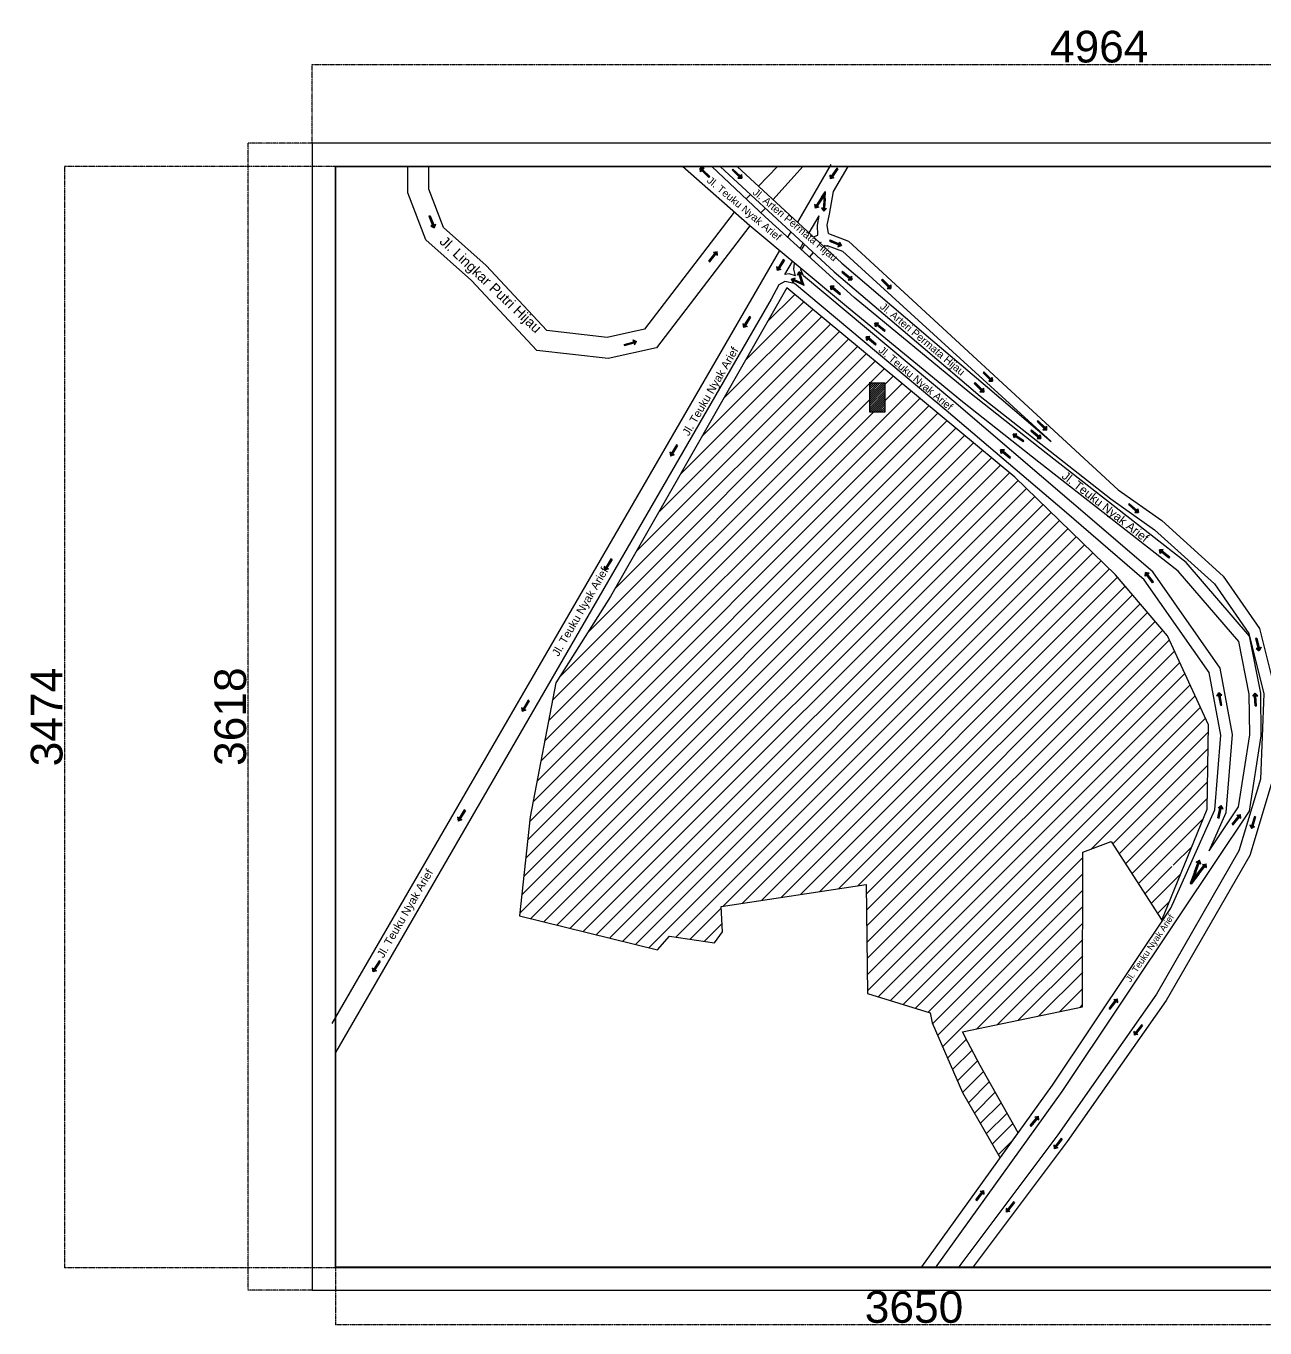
# Model space of a CAD drawing. Header units: millimetres. Extents: x -889 to 42531, y -18266 to 4189.
# Drawn here: x -889 to 3018, y -108 to 3999 of the extents above; entities that cross this region are included whole.
import ezdxf

# ---------------------------------------------------------------- set-up
doc = ezdxf.new("R2010")
doc.units = ezdxf.units.MM
doc.header["$MEASUREMENT"] = 0
doc.linetypes.add('PHANTOM2', pattern=[1.25, 0.625, -0.125, 0.125, -0.125, 0.125, -0.125])
doc.layers.add('Area Kawasan', color=10, linetype='Continuous')
doc.layers.add('Area TPS', color=2, linetype='Continuous')
doc.styles.get("Standard").update_dxf_attribs({"font": 'arial.ttf'})
doc.dimstyles.get("Standard").update_dxf_attribs({"dimtxt": 100, "dimasz": 0.18, "dimexe": 0, "dimexo": 0.1, "dimgap": 5, "dimtad": 1, "dimdec": 0, "dimzin": 0, "dimdsep": 46, "dimtxsty": 'Standard', "dimcen": 0.09, "dimclrd": 1, "dimclre": 1, "dimadec": 0, "dimazin": 0, "dimtfac": 1, "dimtdec": 0, "dimtofl": 0, "dimtmove": 0, "dimatfit": 3, "dimfxl": 1, "dimtolj": 1, "dimtzin": 0, "dimlwd": -1, "dimarcsym": 0})
picture_1 = doc.add_image_def('image1.png', size_in_pixel=(603, 574))

# ---------------------------------------------------------------- blocks, each defined once
blk = doc.blocks.new('*D1')
at = {"color": 1, "linetype": 'PHANTOM2', "lineweight": -2, "transparency": 16777216}
for p, q in [((13.6, 3629.6), (13.6, 3877.6)), ((4977.6, 3629.6), (4977.6, 3877.6))]:
    blk.add_line(p, q, dxfattribs=at)
at = {"color": 1, "linetype": 'PHANTOM2', "transparency": 16777216}
blk.add_line((13.7, 3877.6), (4977.4, 3877.6), dxfattribs=at)
at = {"color": 1, "transparency": 16777216}
for points in [[(13.7, 3877.6), (13.7, 3877.5), (13.6, 3877.6)], [(4977.4, 3877.6), (4977.4, 3877.5), (4977.6, 3877.6)]]:
    blk.add_solid(points, dxfattribs=at)
at = {"layer": 'Defpoints', "color": 0, "transparency": 16777216}
for p in [(4977.6, 3877.6), (13.6, 3629.5), (4977.6, 3629.5)]:
    blk.add_point(p, dxfattribs=at)
at = {"color": 0, "transparency": 16777216, "insert": (2495.6, 3933.6), "char_height": 100, "attachment_point": 5}
blk.add_mtext('\\A1;4964', dxfattribs=at)
blk = doc.blocks.new('*D2')
at = {"color": 1, "linetype": 'PHANTOM2', "lineweight": -2, "transparency": 16777216}
for p, q in [((13.5, 3629.5), (-188.3, 3629.5)), ((13.5, 11.8), (-188.3, 11.8))]:
    blk.add_line(p, q, dxfattribs=at)
at = {"color": 1, "linetype": 'PHANTOM2', "transparency": 16777216}
blk.add_line((-188.3, 11.9), (-188.3, 3629.4), dxfattribs=at)
at = {"color": 1, "transparency": 16777216}
for points in [[(-188.3, 3629.4), (-188.3, 3629.4), (-188.3, 3629.5)], [(-188.3, 11.9), (-188.3, 11.9), (-188.3, 11.8)]]:
    blk.add_solid(points, dxfattribs=at)
at = {"layer": 'Defpoints', "color": 0, "transparency": 16777216}
for p in [(-188.3, 3629.5), (13.6, 3629.5), (13.6, 11.8)]:
    blk.add_point(p, dxfattribs=at)
at = {"color": 0, "transparency": 16777216, "insert": (-244.4, 1820.7), "char_height": 100, "attachment_point": 5, "rotation": 90}
blk.add_mtext('\\A1;3618', dxfattribs=at)
blk = doc.blocks.new('*D3')
at = {"color": 1, "linetype": 'PHANTOM2', "lineweight": -2, "transparency": 16777216}
for p, q in [((3736.6, 84.7), (3736.6, -98)), ((86.6, 82), (86.6, -98))]:
    blk.add_line(p, q, dxfattribs=at)
at = {"color": 1, "linetype": 'PHANTOM2', "transparency": 16777216}
blk.add_line((3736.4, -98), (86.7, -98), dxfattribs=at)
at = {"color": 1, "transparency": 16777216}
for points in [[(86.7, -98), (86.7, -98.1), (86.6, -98)], [(3736.4, -98), (3736.4, -98.1), (3736.6, -98)]]:
    blk.add_solid(points, dxfattribs=at)
at = {"layer": 'Defpoints', "color": 0, "transparency": 16777216}
for p in [(3736.6, 84.8), (86.6, 82.1), (86.6, -98)]:
    blk.add_point(p, dxfattribs=at)
at = {"color": 0, "transparency": 16777216, "insert": (1911.6, -42), "char_height": 100, "attachment_point": 5}
blk.add_mtext('\\A1;3650', dxfattribs=at)
blk = doc.blocks.new('*D4')
at = {"color": 1, "linetype": 'PHANTOM2', "lineweight": -2, "transparency": 16777216}
for p, q in [((86.5, 3556.5), (-767.5, 3556.5)), ((86.5, 82.1), (-767.5, 82.1))]:
    blk.add_line(p, q, dxfattribs=at)
at = {"color": 1, "linetype": 'PHANTOM2', "transparency": 16777216}
blk.add_line((-767.5, 3556.4), (-767.5, 82.3), dxfattribs=at)
at = {"color": 1, "transparency": 16777216}
for points in [[(-767.6, 3556.4), (-767.5, 3556.4), (-767.5, 3556.5)], [(-767.6, 82.3), (-767.5, 82.3), (-767.5, 82.1)]]:
    blk.add_solid(points, dxfattribs=at)
at = {"layer": 'Defpoints', "color": 0, "transparency": 16777216}
for p in [(86.6, 3556.5), (-767.5, 82.1), (86.6, 82.1)]:
    blk.add_point(p, dxfattribs=at)
at = {"color": 0, "transparency": 16777216, "insert": (-823.6, 1819.3), "char_height": 100, "attachment_point": 5, "rotation": 90}
blk.add_mtext('\\A1;3474', dxfattribs=at)

msp = doc.modelspace()

# ---------------------------------------------------------------- hatches: boundary and pattern name
at = {"true_color": 0xffffff}
h = msp.add_hatch(color=7, dxfattribs=at)
h.dxf.hatch_style = 1
h.paths.add_polyline_path([(1237.2, 3550.8), (1238.3, 3538.9), (1241, 3541.8), (1242.1, 3542.9), (1242.4, 3543.2), (1264.9, 3522), (1267.7, 3524.9), (1245.1, 3546.1), (1245.4, 3546.4), (1246.4, 3547.5), (1249.2, 3550.4)])
h = msp.add_hatch(color=7, dxfattribs=at)
h.dxf.hatch_style = 1
h.paths.add_polyline_path([(1368.2, 3519.3), (1367.2, 3531.2), (1364.5, 3528.3), (1363.4, 3527.1), (1363.1, 3526.8), (1340.6, 3548.1), (1337.9, 3545.2), (1360.4, 3524), (1360.1, 3523.7), (1359, 3522.5), (1356.3, 3519.6)])
h = msp.add_hatch(color=7, dxfattribs=at)
h.dxf.hatch_style = 1
h.paths.add_polyline_path([(1647.3, 3517), (1658.9, 3520), (1655.6, 3522.2), (1654.3, 3523.1), (1654, 3523.3), (1671.2, 3549), (1667.9, 3551.2), (1650.7, 3525.5), (1650.3, 3525.7), (1649, 3526.6), (1645.7, 3528.8)])
h = msp.add_hatch(color=7, dxfattribs=at)
h.dxf.hatch_style = 1
h.paths.add_polyline_path([(1599.4, 3424.8), (1611, 3427.7), (1607.7, 3429.9), (1606.4, 3430.8), (1606, 3431.1), (1623.3, 3456.8), (1620, 3459), (1602.7, 3433.3), (1602.4, 3433.5), (1601.1, 3434.4), (1597.8, 3436.6)])
h = msp.add_hatch(color=7, dxfattribs=at)
h.dxf.hatch_style = 1
h.paths.add_polyline_path([(1627.1, 3415.7), (1635.5, 3424.2), (1631.5, 3424.4), (1629.9, 3424.5), (1629.5, 3424.5), (1631, 3455.5), (1627.1, 3455.6), (1625.6, 3424.7), (1625.2, 3424.7), (1623.6, 3424.8), (1619.6, 3425)])
h = msp.add_hatch(color=7, dxfattribs=at)
h.dxf.hatch_style = 1
h.paths.add_polyline_path([(1632, 3476.9), (1620, 3459), (1623.3, 3456.8), (1627.4, 3462.9), (1627.1, 3455.6), (1631, 3455.5)])
h = msp.add_hatch(color=7, dxfattribs=at)
h.dxf.hatch_style = 1
h.paths.add_polyline_path([(398.2, 3362.7), (402.3, 3373.9), (398.6, 3372.5), (397.1, 3371.9), (396.8, 3371.8), (385.4, 3400.6), (381.7, 3399.1), (393.1, 3370.3), (392.7, 3370.2), (391.2, 3369.6), (387.5, 3368.1)])
h = msp.add_hatch(color=7, dxfattribs=at)
h.dxf.hatch_style = 1
h.paths.add_polyline_path([(1290.6, 3287.9), (1278.8, 3285.7), (1282, 3283.3), (1283.2, 3282.3), (1283.5, 3282.1), (1264.4, 3257.7), (1267.6, 3255.3), (1286.6, 3279.6), (1287, 3279.4), (1288.2, 3278.4), (1291.3, 3276)])
h = msp.add_hatch(color=7, dxfattribs=at)
h.dxf.hatch_style = 1
h.paths.add_polyline_path([(1682.5, 3307), (1677.4, 3317.8), (1675.9, 3314.1), (1675.2, 3312.7), (1675.1, 3312.3), (1646.7, 3324.6), (1645.1, 3321), (1673.5, 3308.7), (1673.3, 3308.3), (1672.7, 3306.9), (1671.1, 3303.2)])
h = msp.add_hatch(color=7, dxfattribs=at)
h.dxf.hatch_style = 1
h.paths.add_polyline_path([(1480.2, 3227.6), (1491.6, 3231.1), (1488.2, 3233.2), (1486.9, 3234), (1486.5, 3234.2), (1502.6, 3260.6), (1499.2, 3262.7), (1483.1, 3236.2), (1482.8, 3236.5), (1481.5, 3237.3), (1478.1, 3239.3)])
h = msp.add_hatch(color=7, dxfattribs=at)
h.dxf.hatch_style = 1
h.paths.add_polyline_path([(1525.3, 3200.5), (1530.3, 3189.6), (1531.9, 3193.3), (1532.5, 3194.7), (1532.6, 3195.1), (1561, 3182.7), (1562.6, 3186.3), (1534.2, 3198.7), (1534.4, 3199.1), (1535, 3200.5), (1536.6, 3204.2)])
h = msp.add_hatch(color=7, dxfattribs=at)
h.dxf.hatch_style = 1
h.paths.add_polyline_path([(1548.7, 3223.7), (1543.9, 3212.9), (1547.6, 3214), (1549.2, 3214.5), (1549.5, 3214.6), (1558.8, 3185.1), (1562.6, 3186.3), (1553.3, 3215.8), (1553.7, 3216), (1555.2, 3216.4), (1559, 3217.6)])
h = msp.add_hatch(color=7, dxfattribs=at)
h.dxf.hatch_style = 1
h.paths.add_polyline_path([(1715.8, 3198.6), (1714, 3210.3), (1711.5, 3207.3), (1710.5, 3206.1), (1710.2, 3205.8), (1686.3, 3225.5), (1683.8, 3222.4), (1707.7, 3202.7), (1707.4, 3202.4), (1706.4, 3201.2), (1703.9, 3198.1)])
h = msp.add_hatch()
h.set_pattern_fill('ANSI31', color=1, scale=292.000816)
h.set_pattern_definition([(45, (-484.166, -209.383), (-25.80947, 25.80947), [])])
h.paths.add_polyline_path([(2711, 2075.6), (2546.8, 2268.6), (2229.8, 2575.8), (1510.3, 3173.3), (983.4, 2251), (954.3, 2200.1), (781.4, 1927.5), (700.8, 1504.4), (667.3, 1192), (1102.6, 1084.7), (1140.2, 1127.9), (1281.9, 1106.9), (1307.4, 1142.2), (1302.9, 1221.9), (1760.4, 1291.7), (1764.8, 947.8), (1962, 886.5), (1968.7, 854.7), (2064.6, 634.7), (2183.2, 428.7), (2211.8, 468.1), (2240.3, 507.7), (2119.9, 720.1), (2081.8, 793.7), (2064.7, 826.6), (2443.5, 905.3), (2443.6, 1392.9), (2532.9, 1426.6), (2693.1, 1179.1), (2836.6, 1528.6), (2840.5, 1795.3)])
h.paths.add_polyline_path([(2727, 1380.7), (2735, 1371.8), (2731, 1371.8), (2729, 1371.8), (2729.1, 1340.8), (2725.2, 1340.8), (2725, 1371.8), (2724.7, 1371.8), (2723.1, 1371.7), (2719.1, 1371.7)], flags=16)
h.paths.add_polyline_path([(1820.4, 2782.1), (1771, 2782.1), (1771, 2872.6), (1820.4, 2872.6)], flags=16)
h = msp.add_hatch(color=256)
h.dxf.hatch_style = 1
h.paths.add_polyline_path([(1562.6, 3186.3), (1561, 3182.7), (1564.4, 3180.7)])
h = msp.add_hatch(color=7, dxfattribs=at)
h.dxf.hatch_style = 1
h.paths.add_polyline_path([(1648.1, 3178.6), (1649.8, 3166.8), (1652.4, 3169.9), (1653.4, 3171.1), (1653.6, 3171.4), (1677.4, 3151.5), (1679.9, 3154.5), (1656.2, 3174.4), (1656.5, 3174.7), (1657.5, 3175.9), (1660, 3179)])
h = msp.add_hatch(color=7, dxfattribs=at)
h.dxf.hatch_style = 1
h.paths.add_polyline_path([(1838.9, 3171.1), (1838.1, 3183), (1835.3, 3180.2), (1834.2, 3179), (1833.9, 3178.8), (1812, 3200.6), (1809.2, 3197.8), (1831.2, 3176), (1830.9, 3175.7), (1829.8, 3174.5), (1827, 3171.7)])
h = msp.add_hatch(color=7, dxfattribs=at)
h.dxf.hatch_style = 1
h.paths.add_polyline_path([(1373.4, 3047.9), (1384.8, 3051.4), (1381.4, 3053.4), (1380.1, 3054.3), (1379.7, 3054.5), (1395.8, 3080.9), (1392.4, 3083), (1376.3, 3056.5), (1376, 3056.7), (1374.6, 3057.6), (1371.3, 3059.6)])
h = msp.add_hatch(color=7, dxfattribs=at)
h.dxf.hatch_style = 1
h.paths.add_polyline_path([(1788.1, 3062.2), (1790.2, 3050.5), (1792.7, 3053.6), (1793.6, 3054.9), (1793.9, 3055.2), (1818.3, 3036.2), (1820.7, 3039.3), (1796.3, 3058.3), (1796.6, 3058.6), (1797.5, 3059.9), (1800, 3063)])
h = msp.add_hatch(color=7, dxfattribs=at)
h.dxf.hatch_style = 1
h.paths.add_polyline_path([(1036.5, 3004), (1025.8, 3009.3), (1026.9, 3005.4), (1027.3, 3003.9), (1027.4, 3003.5), (997.6, 2995.2), (998.6, 2991.4), (1028.4, 2999.7), (1028.6, 2999.3), (1029, 2997.8), (1030, 2994)])
h = msp.add_hatch(color=7, dxfattribs=at)
h.dxf.hatch_style = 1
h.paths.add_polyline_path([(1760.5, 3019.4), (1762.4, 3007.6), (1764.9, 3010.7), (1765.9, 3011.9), (1766.1, 3012.2), (1790.1, 2992.6), (1792.6, 2995.7), (1768.6, 3015.3), (1768.9, 3015.6), (1769.9, 3016.8), (1772.4, 3019.9)])
h = msp.add_hatch(color=7, dxfattribs=at)
h.dxf.hatch_style = 1
h.paths.add_polyline_path([(2159.2, 2878.6), (2158.5, 2890.5), (2155.7, 2887.7), (2154.6, 2886.6), (2154.3, 2886.3), (2132.3, 2908.1), (2129.5, 2905.3), (2151.5, 2883.5), (2151.2, 2883.2), (2150.1, 2882.1), (2147.3, 2879.3)])
h = msp.add_hatch(color=7, dxfattribs=at)
h.dxf.hatch_style = 1
h.paths.add_polyline_path([(2131.3, 2844.8), (2130.5, 2856.7), (2127.7, 2853.9), (2126.6, 2852.7), (2126.3, 2852.5), (2104.4, 2874.3), (2101.6, 2871.5), (2123.5, 2849.7), (2123.3, 2849.4), (2122.1, 2848.2), (2119.4, 2845.4)])
h = msp.add_hatch(color=7, dxfattribs=at)
h.dxf.hatch_style = 1
h.paths.add_polyline_path([(2329.7, 2724.8), (2329, 2736.7), (2326.2, 2733.9), (2325.1, 2732.8), (2324.8, 2732.5), (2302.8, 2754.3), (2300, 2751.5), (2322, 2729.7), (2321.7, 2729.4), (2320.6, 2728.3), (2317.8, 2725.5)])
h = msp.add_hatch(color=7, dxfattribs=at)
h.dxf.hatch_style = 1
h.paths.add_polyline_path([(2224.2, 2711.5), (2227.1, 2699.9), (2229.3, 2703.2), (2230.2, 2704.5), (2230.5, 2704.8), (2256, 2687.3), (2258.2, 2690.6), (2232.7, 2708.1), (2232.9, 2708.4), (2233.8, 2709.7), (2236.1, 2713)])
h = msp.add_hatch(color=7, dxfattribs=at)
h.dxf.hatch_style = 1
h.paths.add_polyline_path([(2311.4, 2698.3), (2309.7, 2710.1), (2307.2, 2707.1), (2306.1, 2705.9), (2305.9, 2705.6), (2282.2, 2725.5), (2279.7, 2722.5), (2303.3, 2702.6), (2303.1, 2702.3), (2302.1, 2701), (2299.5, 2698)])
h = msp.add_hatch(color=7, dxfattribs=at)
h.dxf.hatch_style = 1
h.paths.add_polyline_path([(1143.4, 2642.9), (1154.8, 2646.4), (1151.5, 2648.4), (1150.1, 2649.2), (1149.8, 2649.4), (1165.8, 2675.9), (1162.5, 2678), (1146.4, 2651.5), (1146, 2651.7), (1144.7, 2652.5), (1141.3, 2654.6)])
h = msp.add_hatch(color=7, dxfattribs=at)
h.dxf.hatch_style = 1
h.paths.add_polyline_path([(2184.6, 2662.4), (2186.3, 2650.6), (2188.9, 2653.6), (2189.9, 2654.8), (2190.1, 2655.1), (2213.8, 2635.1), (2216.3, 2638.2), (2192.7, 2658.1), (2193, 2658.5), (2194, 2659.7), (2196.5, 2662.7)])
h = msp.add_hatch(color=7, dxfattribs=at)
h.dxf.hatch_style = 1
h.paths.add_polyline_path([(2619.5, 2464.9), (2618, 2476.8), (2615.4, 2473.8), (2614.4, 2472.6), (2614.1, 2472.3), (2590.8, 2492.6), (2588.1, 2489.6), (2611.5, 2469.3), (2611.2, 2469), (2610.2, 2467.8), (2607.6, 2464.8)])
h = msp.add_hatch(color=7, dxfattribs=at)
h.dxf.hatch_style = 1
h.paths.add_polyline_path([(2686, 2347.2), (2688, 2335.4), (2690.4, 2338.5), (2691.4, 2339.8), (2691.7, 2340.1), (2715.8, 2320.7), (2718.3, 2323.8), (2694.2, 2343.2), (2694.4, 2343.5), (2695.4, 2344.7), (2697.9, 2347.8)])
h = msp.add_hatch(color=7, dxfattribs=at)
h.dxf.hatch_style = 1
h.paths.add_polyline_path([(936.7, 2283.1), (948.1, 2286.6), (944.8, 2288.6), (943.4, 2289.5), (943.1, 2289.7), (959.1, 2316.1), (955.8, 2318.2), (939.7, 2291.7), (939.3, 2291.9), (938, 2292.7), (934.6, 2294.8)])
h = msp.add_hatch(color=7, dxfattribs=at)
h.dxf.hatch_style = 1
h.paths.add_polyline_path([(2641.3, 2276), (2640.5, 2264.1), (2643.7, 2266.6), (2644.9, 2267.5), (2645.2, 2267.8), (2664.3, 2243.4), (2667.4, 2245.8), (2648.3, 2270.2), (2648.7, 2270.5), (2649.9, 2271.4), (2653, 2273.9)])
h = msp.add_hatch(color=7, dxfattribs=at)
h.dxf.hatch_style = 1
h.paths.add_polyline_path([(3000.7, 2028.9), (3006.1, 2039.5), (3002.3, 2038.5), (3000.7, 2038.1), (3000.4, 2038), (2992.5, 2068), (2988.7, 2066.9), (2996.5, 2037), (2996.1, 2036.9), (2994.6, 2036.5), (2990.8, 2035.5)])
h = msp.add_hatch(color=7, dxfattribs=at)
h.dxf.hatch_style = 1
h.paths.add_polyline_path([(2873.4, 1895.9), (2867.2, 1885.7), (2871.1, 1886.4), (2872.7, 1886.7), (2873.1, 1886.8), (2878.8, 1856.3), (2882.7, 1857.1), (2877, 1887.5), (2877.4, 1887.6), (2878.9, 1887.9), (2882.8, 1888.6)])
h = msp.add_hatch(color=7, dxfattribs=at)
h.dxf.hatch_style = 1
h.paths.add_polyline_path([(2987.6, 1894.8), (2980, 1885.6), (2984, 1885.8), (2985.6, 1885.8), (2986, 1885.9), (2987.3, 1854.9), (2991.3, 1855.1), (2989.9, 1886), (2990.3, 1886), (2991.9, 1886.1), (2995.9, 1886.3)])
h = msp.add_hatch(color=7, dxfattribs=at)
h.dxf.hatch_style = 1
h.paths.add_polyline_path([(675.7, 1837.3), (687.2, 1840.8), (683.8, 1842.9), (682.4, 1843.7), (682.1, 1843.9), (698.2, 1870.3), (694.8, 1872.4), (678.7, 1845.9), (678.3, 1846.1), (677, 1847), (673.6, 1849)])
h = msp.add_hatch(color=7, dxfattribs=at)
h.dxf.hatch_style = 1
h.paths.add_polyline_path([(474, 1491.4), (485.4, 1494.9), (482.1, 1497), (480.7, 1497.8), (480.4, 1498), (496.4, 1524.5), (493.1, 1526.5), (477, 1500.1), (476.6, 1500.3), (475.3, 1501.1), (471.9, 1503.2)])
h = msp.add_hatch(color=7, dxfattribs=at)
h.dxf.hatch_style = 1
h.paths.add_polyline_path([(2880.3, 1540.3), (2870.7, 1533.3), (2874.6, 1532.4), (2876.1, 1532.1), (2876.5, 1532), (2870, 1501.7), (2873.9, 1500.9), (2880.4, 1531.2), (2880.8, 1531.1), (2882.3, 1530.7), (2886.2, 1529.9)])
h = msp.add_hatch(color=7, dxfattribs=at)
h.dxf.hatch_style = 1
h.paths.add_polyline_path([(2941.7, 1512.2), (2930, 1510.1), (2933.1, 1507.6), (2934.3, 1506.6), (2934.6, 1506.4), (2915.5, 1482), (2918.7, 1479.6), (2937.8, 1503.9), (2938.1, 1503.7), (2939.3, 1502.7), (2942.4, 1500.3)])
h = msp.add_hatch(color=7, dxfattribs=at)
h.dxf.hatch_style = 1
h.paths.add_polyline_path([(2975.6, 1467.5), (2985.8, 1473.7), (2982, 1474.9), (2980.5, 1475.3), (2980.1, 1475.4), (2989.1, 1505.1), (2985.3, 1506.2), (2976.3, 1476.6), (2975.9, 1476.7), (2974.4, 1477.2), (2970.6, 1478.3)])
h = msp.add_hatch(color=7, dxfattribs=at)
h.dxf.hatch_style = 1
h.paths.add_polyline_path([(2811.8, 1367.7), (2801.4, 1362), (2805.1, 1360.6), (2806.6, 1360.1), (2807, 1360), (2796.6, 1330.8), (2800.3, 1329.5), (2810.7, 1358.6), (2811.1, 1358.5), (2812.6, 1358), (2816.3, 1356.6)])
h = msp.add_hatch(color=7, dxfattribs=at)
h.dxf.hatch_style = 1
h.paths.add_polyline_path([(2833.3, 1356.9), (2821.6, 1354.8), (2824.7, 1352.3), (2825.9, 1351.4), (2826.2, 1351.1), (2807.1, 1326.8), (2810.3, 1324.3), (2829.4, 1348.7), (2829.7, 1348.4), (2830.9, 1347.5), (2834, 1345)])
h = msp.add_hatch(color=256)
h.dxf.hatch_style = 1
h.paths.add_polyline_path([(2810.3, 1324.3), (2807.1, 1326.8), (2798.4, 1317.9), (2800.3, 1329.5), (2796.6, 1330.8), (2782.5, 1294.3), (2785.9, 1292.4)])
h = msp.add_hatch(color=7, dxfattribs=at)
h.dxf.hatch_style = 1
h.paths.add_polyline_path([(205.1, 1015.5), (216.5, 1019), (213.1, 1021), (211.7, 1021.8), (211.4, 1022), (227.5, 1048.5), (224.1, 1050.6), (208, 1024.1), (207.7, 1024.3), (206.3, 1025.1), (202.9, 1027.2)])
h = msp.add_hatch(color=7, dxfattribs=at)
h.dxf.hatch_style = 1
h.paths.add_polyline_path([(2553.5, 930.8), (2541.7, 928.7), (2544.9, 926.2), (2546.1, 925.2), (2546.4, 925), (2527.3, 900.6), (2530.5, 898.2), (2549.5, 922.6), (2549.9, 922.3), (2551.1, 921.3), (2554.2, 918.9)])
h = msp.add_hatch(color=7, dxfattribs=at)
h.dxf.hatch_style = 1
h.paths.add_polyline_path([(2606, 816.1), (2617.8, 818.2), (2614.7, 820.7), (2613.4, 821.6), (2613.1, 821.9), (2632.2, 846.3), (2629.1, 848.7), (2610, 824.3), (2609.7, 824.6), (2608.4, 825.6), (2605.3, 828)])
h = msp.add_hatch(color=7, dxfattribs=at)
h.dxf.hatch_style = 1
h.paths.add_polyline_path([(2304.6, 560.8), (2292.8, 558.7), (2295.9, 556.3), (2297.2, 555.3), (2297.5, 555), (2278.4, 530.7), (2281.5, 528.2), (2300.6, 552.6), (2300.9, 552.4), (2302.2, 551.4), (2305.3, 548.9)])
h = msp.add_hatch(color=7, dxfattribs=at)
h.dxf.hatch_style = 1
h.paths.add_polyline_path([(2353.2, 457.9), (2352.4, 469.8), (2355.5, 467.4), (2356.8, 466.5), (2357.1, 466.2), (2375.9, 490.8), (2379, 488.4), (2360.2, 463.8), (2360.5, 463.6), (2361.8, 462.6), (2365, 460.2)])
h = msp.add_hatch(color=7, dxfattribs=at)
h.dxf.hatch_style = 1
h.paths.add_polyline_path([(2132.3, 326.4), (2120.5, 324.3), (2123.7, 321.8), (2124.9, 320.9), (2125.2, 320.6), (2106.1, 296.2), (2109.2, 293.8), (2128.3, 318.2), (2128.7, 317.9), (2129.9, 316.9), (2133, 314.5)])
h = msp.add_hatch(color=7, dxfattribs=at)
h.dxf.hatch_style = 1
h.paths.add_polyline_path([(2202.5, 257.7), (2214.2, 259.8), (2211.1, 262.2), (2209.9, 263.2), (2209.6, 263.5), (2228.7, 287.8), (2225.5, 290.3), (2206.4, 265.9), (2206.1, 266.1), (2204.9, 267.1), (2201.8, 269.6)])
at = {"layer": 'Area TPS'}
h = msp.add_hatch(dxfattribs=at)
h.set_pattern_fill('ANSI31', color=256, scale=36.500102)
h.set_pattern_definition([(45, (-484.1663, -209.3827), (-3.2261837, 3.2261837), [])])
h.paths.add_polyline_path([(1820.4, 2872.6), (1771, 2872.6), (1771, 2782.1), (1820.4, 2782.1)])

# ---------------------------------------------------------------- linework, layer by layer
for points in [[(3809.6, 3629.5), (13.6, 3629.5), (13.6, 3432.4)], [(13.6, 3556.5), (13.6, 11.8), (3809.6, 11.8)], [(86.6, 84.8), (3736.6, 84.8), (3736.6, 3556.5)], [(3736.6, 3432.4), (3736.6, 3556.5), (86.6, 3556.5), (86.6, 3432.4)], [(86.6, 3556.5), (86.6, 84.8)], [(1562.6, 3186.3), (1564.4, 3180.7), (1561, 3182.7)], [(2796.6, 1330.8), (2782.5, 1294.3)], [(2810.3, 1324.3), (2785.9, 1292.4), (2782.5, 1294.3)], [(2800.3, 1329.5), (2798.4, 1317.9), (2807.1, 1326.8)]]:
    msp.add_lwpolyline(points)
at = {"color": 7, "true_color": 0xffffff}
for points in [[(1394, 3368.8), (1099.4, 2984.5), (947.1, 2950.2), (721.9, 2976.2), (516, 3197), (371.7, 3325), (315.5, 3473.1), (315.5, 3556.5)], [(1344.6, 3412.3), (1061.8, 3043.3), (943.5, 3016.7), (753.5, 3038.7), (561.9, 3244.1), (427.4, 3363.4), (381.2, 3485.1), (381.2, 3556.5)], [(2842.1, 1397.4), (2934.7, 1535.9), (2970.3, 1763.3), (2969, 1891.3), (2935.9, 2058), (2744.3, 2280), (2305.7, 2623.5), (2065, 2813.7), (1699, 3115), (1394, 3368.8), (1180.8, 3556.5)], [(1249.2, 3550.4), (1237.2, 3550.8)], [(1238.3, 3538.9), (1237.2, 3550.8)], [(1242.4, 3543.2), (1242.1, 3542.9), (1241, 3541.8), (1238.3, 3538.9)], [(1264.9, 3522), (1242.4, 3543.2)], [(1245.1, 3546.1), (1245.4, 3546.4), (1246.4, 3547.5), (1249.2, 3550.4)], [(1267.7, 3524.9), (1245.1, 3546.1)], [(2751.5, 1196.1), (2969.5, 1522.3), (3006.8, 1760.7), (3005.4, 1895), (2969.9, 2074.5), (2769.6, 2306.6), (2328.2, 2652.2), (2088, 2842.1), (1722.9, 3142.6), (1442, 3397.1), (1274.1, 3556.5)], [(1300.3, 3556.5), (1659.4, 3224.3), (1940, 2985.2), (2120.3, 2831.5), (2532.7, 2508.1)], [(1340.6, 3548.1), (1337.9, 3545.2)], [(1337.9, 3545.2), (1360.4, 3524)], [(1340.6, 3548.1), (1363.1, 3526.8)], [(1354.1, 3556.5), (1683.7, 3251.6), (1963.7, 3012.9), (2143.4, 2859.8), (2343.7, 2688.6)], [(1421.4, 3494.2), (1481.3, 3556.5)], [(1467, 3452), (1560.7, 3556.5)], [(1649.6, 3563), (1544, 3380.8)], [(1667.9, 3551.2), (1650.7, 3525.5)], [(1671.2, 3549), (1654, 3523.3)], [(1657.5, 3476.8), (1704.3, 3556.5)], [(1671.2, 3549), (1667.9, 3551.2)], [(1264.9, 3522), (1267.7, 3524.9)], [(1360.4, 3524), (1360.1, 3523.7), (1359, 3522.5), (1356.3, 3519.6)], [(1356.3, 3519.6), (1368.2, 3519.3)], [(1363.1, 3526.8), (1363.4, 3527.1), (1364.5, 3528.3), (1367.2, 3531.2)], [(1367.2, 3531.2), (1368.2, 3519.3)], [(1650.7, 3525.5), (1650.3, 3525.7), (1649, 3526.6), (1645.7, 3528.8)], [(1645.7, 3528.8), (1647.3, 3517)], [(1658.9, 3520), (1647.3, 3517)], [(1654, 3523.3), (1654.3, 3523.1), (1655.6, 3522.2), (1658.9, 3520)], [(1620, 3459), (1602.7, 3433.3)], [(1623.3, 3456.8), (1606, 3431.1)], [(1620, 3459), (1632, 3476.9)], [(1623.3, 3456.8), (1620, 3459)], [(1623.3, 3456.8), (1627.4, 3462.9)], [(1627.1, 3455.6), (1625.6, 3424.7)], [(1627.1, 3455.6), (1627.4, 3462.9)], [(1631, 3455.5), (1627.1, 3455.6)], [(1631, 3455.5), (1629.5, 3424.5)], [(1631, 3455.5), (1632, 3476.9)], [(1642.1, 3344.4), (1637.5, 3370.6), (1644.6, 3405.7), (1657.5, 3476.8)], [(1602.7, 3433.3), (1602.4, 3433.5), (1601.1, 3434.4), (1597.8, 3436.6)], [(1597.8, 3436.6), (1599.4, 3424.8)], [(1611, 3427.7), (1599.4, 3424.8)], [(1606, 3431.1), (1606.4, 3430.8), (1607.7, 3429.9), (1611, 3427.7)], [(1625.6, 3424.7), (1625.2, 3424.7), (1623.6, 3424.8), (1619.6, 3425)], [(1619.6, 3425), (1627.1, 3415.7)], [(1635.5, 3424.2), (1627.1, 3415.7)], [(1629.5, 3424.5), (1629.9, 3424.5), (1631.5, 3424.4), (1635.5, 3424.2)], [(385.4, 3400.6), (381.7, 3399.1)], [(381.7, 3399.1), (393.1, 3370.3)], [(385.4, 3400.6), (396.8, 3371.8)], [(393.1, 3370.3), (392.7, 3370.2), (391.2, 3369.6), (387.5, 3368.1)], [(387.5, 3368.1), (398.2, 3362.7)], [(396.8, 3371.8), (397.1, 3371.9), (398.6, 3372.5), (402.3, 3373.9)], [(402.3, 3373.9), (398.2, 3362.7)], [(1642.1, 3344.4), (1705.4, 3321.1), (2555.8, 2536.5), (2692.9, 2439), (2886.4, 2264.3), (3001.7, 2098.8), (3051.7, 1896.9), (3041, 1617), (2970.4, 1383.1), (2706.8, 925.6), (2395.1, 480.6), (2098.2, 84.8)], [(1487.4, 3291.1), (74.9, 852.6)], [(1278.8, 3285.7), (1290.6, 3287.9)], [(1283.5, 3282.1), (1283.2, 3282.3), (1282, 3283.3), (1278.8, 3285.7)], [(1291.3, 3276), (1290.6, 3287.9)], [(1625.5, 3305.4), (1637.9, 3307), (1686, 3289.3), (2343.7, 2688.6)], [(1646.7, 3324.6), (1645.1, 3321)], [(1645.1, 3321), (1673.5, 3308.7)], [(1646.7, 3324.6), (1675.1, 3312.3)], [(1673.5, 3308.7), (1673.3, 3308.3), (1672.7, 3306.9), (1671.1, 3303.2)], [(1671.1, 3303.2), (1682.5, 3307)], [(1675.1, 3312.3), (1675.2, 3312.7), (1675.9, 3314.1), (1677.4, 3317.8)], [(1677.4, 3317.8), (1682.5, 3307)], [(1264.4, 3257.7), (1283.5, 3282.1)], [(1264.4, 3257.7), (1267.6, 3255.3)], [(1267.6, 3255.3), (1286.6, 3279.6)], [(1286.6, 3279.6), (1287, 3279.4), (1288.2, 3278.4), (1291.3, 3276)], [(1499.2, 3262.7), (1483.1, 3236.2)], [(1502.6, 3260.6), (1486.5, 3234.2)], [(1502.6, 3260.6), (1499.2, 3262.7)], [(1483.1, 3236.2), (1482.8, 3236.5), (1481.5, 3237.3), (1478.1, 3239.3)], [(1478.1, 3239.3), (1480.2, 3227.6)], [(1491.6, 3231.1), (1480.2, 3227.6)], [(1486.5, 3234.2), (1486.9, 3234), (1488.2, 3233.2), (1491.6, 3231.1)], [(1536.6, 3204.2), (1525.3, 3200.5)], [(1534.2, 3198.7), (1534.4, 3199.1), (1535, 3200.5), (1536.6, 3204.2)], [(1543.9, 3212.9), (1548.7, 3223.7)], [(1549.5, 3214.6), (1549.2, 3214.5), (1547.6, 3214), (1543.9, 3212.9)], [(1559, 3217.6), (1548.7, 3223.7)], [(1558.8, 3185.1), (1549.5, 3214.6)], [(1553.3, 3215.8), (1553.7, 3216), (1555.2, 3216.4), (1559, 3217.6)], [(1562.6, 3186.3), (1553.3, 3215.8)], [(2842.1, 1397.4), (2896.1, 1518), (2915.8, 1764.4), (2876.7, 1974.1), (2664.7, 2277.4), (2408.7, 2497.8), (2036.8, 2814.6), (1562.7, 3211.3)], [(1686.3, 3225.5), (1683.8, 3222.4)], [(1683.8, 3222.4), (1707.7, 3202.7)], [(1686.3, 3225.5), (1710.2, 3205.8)], [(1710.2, 3205.8), (1710.5, 3206.1), (1711.5, 3207.3), (1714, 3210.3)], [(1714, 3210.3), (1715.8, 3198.6)], [(1936.7, 84.8), (2348.7, 658.8), (2721.2, 1216.3), (2860.2, 1527.2), (2879, 1762.4), (2842.3, 1959.7), (2637.5, 2252.8), (2385, 2470.1), (2013.3, 2786.8), (1534.3, 3187.5), (1504.5, 3193), (1484.9, 3182.8), (1460.6, 3138.1), (86.6, 761.7)], [(1530.3, 3189.6), (1525.3, 3200.5)], [(1532.6, 3195.1), (1532.5, 3194.7), (1531.9, 3193.3), (1530.3, 3189.6)], [(1561, 3182.7), (1532.6, 3195.1)], [(1562.6, 3186.3), (1534.2, 3198.7)], [(1558.8, 3185.1), (1562.6, 3186.3)], [(1561, 3182.7), (1562.6, 3186.3)], [(1660, 3179), (1648.1, 3178.6)], [(1649.8, 3166.8), (1648.1, 3178.6)], [(1653.6, 3171.4), (1653.4, 3171.1), (1652.4, 3169.9), (1649.8, 3166.8)], [(1677.4, 3151.5), (1653.6, 3171.4)], [(1656.2, 3174.4), (1656.5, 3174.7), (1657.5, 3175.9), (1660, 3179)], [(1679.9, 3154.5), (1656.2, 3174.4)], [(1707.7, 3202.7), (1707.4, 3202.4), (1706.4, 3201.2), (1703.9, 3198.1)], [(1703.9, 3198.1), (1715.8, 3198.6)], [(1812, 3200.6), (1809.2, 3197.8)], [(1809.2, 3197.8), (1831.2, 3176)], [(1812, 3200.6), (1833.9, 3178.8)], [(1831.2, 3176), (1830.9, 3175.7), (1829.8, 3174.5), (1827, 3171.7)], [(1827, 3171.7), (1838.9, 3171.1)], [(1833.9, 3178.8), (1834.2, 3179), (1835.3, 3180.2), (1838.1, 3183)], [(1838.1, 3183), (1838.9, 3171.1)], [(1677.4, 3151.5), (1679.9, 3154.5)], [(1392.4, 3083), (1376.3, 3056.5)], [(1395.8, 3080.9), (1379.7, 3054.5)], [(1395.8, 3080.9), (1392.4, 3083)], [(1376.3, 3056.5), (1376, 3056.7), (1374.6, 3057.6), (1371.3, 3059.6)], [(1371.3, 3059.6), (1373.4, 3047.9)], [(1384.8, 3051.4), (1373.4, 3047.9)], [(1379.7, 3054.5), (1380.1, 3054.3), (1381.4, 3053.4), (1384.8, 3051.4)], [(1800, 3063), (1788.1, 3062.2)], [(1790.2, 3050.5), (1788.1, 3062.2)], [(1793.9, 3055.2), (1793.6, 3054.9), (1792.7, 3053.6), (1790.2, 3050.5)], [(1818.3, 3036.2), (1793.9, 3055.2)], [(1796.3, 3058.3), (1796.6, 3058.6), (1797.5, 3059.9), (1800, 3063)], [(1820.7, 3039.3), (1796.3, 3058.3)], [(1818.3, 3036.2), (1820.7, 3039.3)], [(997.6, 2995.2), (1027.4, 3003.5)], [(998.6, 2991.4), (1028.4, 2999.7)], [(1027.4, 3003.5), (1027.3, 3003.9), (1026.9, 3005.4), (1025.8, 3009.3)], [(1025.8, 3009.3), (1036.5, 3004)], [(1028.4, 2999.7), (1028.6, 2999.3), (1029, 2997.8), (1030, 2994)], [(1030, 2994), (1036.5, 3004)], [(1772.4, 3019.9), (1760.5, 3019.4)], [(1762.4, 3007.6), (1760.5, 3019.4)], [(1766.1, 3012.2), (1765.9, 3011.9), (1764.9, 3010.7), (1762.4, 3007.6)], [(1790.1, 2992.6), (1766.1, 3012.2)], [(1768.6, 3015.3), (1768.9, 3015.6), (1769.9, 3016.8), (1772.4, 3019.9)], [(1792.6, 2995.7), (1768.6, 3015.3)], [(997.6, 2995.2), (998.6, 2991.4)], [(1790.1, 2992.6), (1792.6, 2995.7)], [(2132.3, 2908.1), (2129.5, 2905.3)], [(2129.5, 2905.3), (2151.5, 2883.5)], [(2132.3, 2908.1), (2154.3, 2886.3)], [(2151.5, 2883.5), (2151.2, 2883.2), (2150.1, 2882.1), (2147.3, 2879.3)], [(2147.3, 2879.3), (2159.2, 2878.6)], [(2154.3, 2886.3), (2154.6, 2886.6), (2155.7, 2887.7), (2158.5, 2890.5)], [(2158.5, 2890.5), (2159.2, 2878.6)], [(2104.4, 2874.3), (2101.6, 2871.5)], [(2101.6, 2871.5), (2123.5, 2849.7)], [(2104.4, 2874.3), (2126.3, 2852.5)], [(2123.5, 2849.7), (2123.3, 2849.4), (2122.1, 2848.2), (2119.4, 2845.4)], [(2119.4, 2845.4), (2131.3, 2844.8)], [(2126.3, 2852.5), (2126.6, 2852.7), (2127.7, 2853.9), (2130.5, 2856.7)], [(2130.5, 2856.7), (2131.3, 2844.8)], [(2302.8, 2754.3), (2300, 2751.5)], [(2302.8, 2754.3), (2324.8, 2732.5)], [(2236.1, 2713), (2224.2, 2711.5)], [(2227.1, 2699.9), (2224.2, 2711.5)], [(2232.7, 2708.1), (2232.9, 2708.4), (2233.8, 2709.7), (2236.1, 2713)], [(2282.2, 2725.5), (2279.7, 2722.5)], [(2279.7, 2722.5), (2303.3, 2702.6)], [(2282.2, 2725.5), (2305.9, 2705.6)], [(2300, 2751.5), (2322, 2729.7)], [(2322, 2729.7), (2321.7, 2729.4), (2320.6, 2728.3), (2317.8, 2725.5)], [(2317.8, 2725.5), (2329.7, 2724.8)], [(2324.8, 2732.5), (2325.1, 2732.8), (2326.2, 2733.9), (2329, 2736.7)], [(2329, 2736.7), (2329.7, 2724.8)], [(1162.5, 2678), (1146.4, 2651.5)], [(1165.8, 2675.9), (1149.8, 2649.4)], [(1165.8, 2675.9), (1162.5, 2678)], [(2230.5, 2704.8), (2230.2, 2704.5), (2229.3, 2703.2), (2227.1, 2699.9)], [(2256, 2687.3), (2230.5, 2704.8)], [(2258.2, 2690.6), (2232.7, 2708.1)], [(2256, 2687.3), (2258.2, 2690.6)], [(2303.3, 2702.6), (2303.1, 2702.3), (2302.1, 2701), (2299.5, 2698)], [(2299.5, 2698), (2311.4, 2698.3)], [(2305.9, 2705.6), (2306.1, 2705.9), (2307.2, 2707.1), (2309.7, 2710.1)], [(2309.7, 2710.1), (2311.4, 2698.3)], [(1146.4, 2651.5), (1146, 2651.7), (1144.7, 2652.5), (1141.3, 2654.6)], [(1141.3, 2654.6), (1143.4, 2642.9)], [(1154.8, 2646.4), (1143.4, 2642.9)], [(1149.8, 2649.4), (1150.1, 2649.2), (1151.5, 2648.4), (1154.8, 2646.4)], [(2196.5, 2662.7), (2184.6, 2662.4)], [(2186.3, 2650.6), (2184.6, 2662.4)], [(2190.1, 2655.1), (2189.9, 2654.8), (2188.9, 2653.6), (2186.3, 2650.6)], [(2213.8, 2635.1), (2190.1, 2655.1)], [(2192.7, 2658.1), (2193, 2658.5), (2194, 2659.7), (2196.5, 2662.7)], [(2216.3, 2638.2), (2192.7, 2658.1)], [(2213.8, 2635.1), (2216.3, 2638.2)], [(2532.7, 2508.1), (2670, 2410.4), (2858.9, 2240), (2967.9, 2083.5), (3015, 1893.2), (3004.7, 1623.1), (2936.6, 1397.7), (2676, 945.2), (2365.5, 502), (2052.5, 84.8)], [(2590.8, 2492.6), (2588.1, 2489.6)], [(2588.1, 2489.6), (2611.5, 2469.3)], [(2590.8, 2492.6), (2614.1, 2472.3)], [(2611.5, 2469.3), (2611.2, 2469), (2610.2, 2467.8), (2607.6, 2464.8)], [(2607.6, 2464.8), (2619.5, 2464.9)], [(2614.1, 2472.3), (2614.4, 2472.6), (2615.4, 2473.8), (2618, 2476.8)], [(2618, 2476.8), (2619.5, 2464.9)], [(2697.9, 2347.8), (2686, 2347.2)], [(2688, 2335.4), (2686, 2347.2)], [(2694.2, 2343.2), (2694.4, 2343.5), (2695.4, 2344.7), (2697.9, 2347.8)], [(2718.3, 2323.8), (2694.2, 2343.2)], [(955.8, 2318.2), (939.7, 2291.7)], [(959.1, 2316.1), (943.1, 2289.7)], [(959.1, 2316.1), (955.8, 2318.2)], [(2691.7, 2340.1), (2691.4, 2339.8), (2690.4, 2338.5), (2688, 2335.4)], [(2715.8, 2320.7), (2691.7, 2340.1)], [(2715.8, 2320.7), (2718.3, 2323.8)], [(939.7, 2291.7), (939.3, 2291.9), (938, 2292.7), (934.6, 2294.8)], [(934.6, 2294.8), (936.7, 2283.1)], [(948.1, 2286.6), (936.7, 2283.1)], [(943.1, 2289.7), (943.4, 2289.5), (944.8, 2288.6), (948.1, 2286.6)], [(2640.5, 2264.1), (2641.3, 2276)], [(2645.2, 2267.8), (2644.9, 2267.5), (2643.7, 2266.6), (2640.5, 2264.1)], [(2653, 2273.9), (2641.3, 2276)], [(2664.3, 2243.4), (2645.2, 2267.8)], [(2648.3, 2270.2), (2648.7, 2270.5), (2649.9, 2271.4), (2653, 2273.9)], [(2667.4, 2245.8), (2648.3, 2270.2)], [(2664.3, 2243.4), (2667.4, 2245.8)], [(2992.5, 2068), (2988.7, 2066.9)], [(2988.7, 2066.9), (2996.5, 2037)], [(2992.5, 2068), (3000.4, 2038)], [(2996.5, 2037), (2996.1, 2036.9), (2994.6, 2036.5), (2990.8, 2035.5)], [(2990.8, 2035.5), (3000.7, 2028.9)], [(3000.4, 2038), (3000.7, 2038.1), (3002.3, 2038.5), (3006.1, 2039.5)], [(3006.1, 2039.5), (3000.7, 2028.9)], [(2867.2, 1885.7), (2873.4, 1895.9)], [(2882.8, 1888.6), (2873.4, 1895.9)], [(2980, 1885.6), (2987.6, 1894.8)], [(2995.9, 1886.3), (2987.6, 1894.8)], [(678.7, 1845.9), (678.3, 1846.1), (677, 1847), (673.6, 1849)], [(673.6, 1849), (675.7, 1837.3)], [(694.8, 1872.4), (678.7, 1845.9)], [(698.2, 1870.3), (682.1, 1843.9)], [(698.2, 1870.3), (694.8, 1872.4)], [(2873.1, 1886.8), (2872.7, 1886.7), (2871.1, 1886.4), (2867.2, 1885.7)], [(2878.8, 1856.3), (2873.1, 1886.8)], [(2877, 1887.5), (2877.4, 1887.6), (2878.9, 1887.9), (2882.8, 1888.6)], [(2882.7, 1857.1), (2877, 1887.5)], [(2878.8, 1856.3), (2882.7, 1857.1)], [(2986, 1885.9), (2985.6, 1885.8), (2984, 1885.8), (2980, 1885.6)], [(2987.3, 1854.9), (2986, 1885.9)], [(2987.3, 1854.9), (2991.3, 1855.1)], [(2989.9, 1886), (2990.3, 1886), (2991.9, 1886.1), (2995.9, 1886.3)], [(2991.3, 1855.1), (2989.9, 1886)], [(687.2, 1840.8), (675.7, 1837.3)], [(682.1, 1843.9), (682.4, 1843.7), (683.8, 1842.9), (687.2, 1840.8)], [(493.1, 1526.5), (477, 1500.1)], [(496.4, 1524.5), (480.4, 1498)], [(496.4, 1524.5), (493.1, 1526.5)], [(2870, 1501.7), (2876.5, 1532)], [(2870.7, 1533.3), (2880.3, 1540.3)], [(2876.5, 1532), (2876.1, 1532.1), (2874.6, 1532.4), (2870.7, 1533.3)], [(2873.9, 1500.9), (2880.4, 1531.2)], [(2886.2, 1529.9), (2880.3, 1540.3)], [(2880.4, 1531.2), (2880.8, 1531.1), (2882.3, 1530.7), (2886.2, 1529.9)], [(477, 1500.1), (476.6, 1500.3), (475.3, 1501.1), (471.9, 1503.2)], [(471.9, 1503.2), (474, 1491.4)], [(485.4, 1494.9), (474, 1491.4)], [(480.4, 1498), (480.7, 1497.8), (482.1, 1497), (485.4, 1494.9)], [(2870, 1501.7), (2873.9, 1500.9)], [(2915.5, 1482), (2934.6, 1506.4)], [(2915.5, 1482), (2918.7, 1479.6)], [(2918.7, 1479.6), (2937.8, 1503.9)], [(2930, 1510.1), (2941.7, 1512.2)], [(2934.6, 1506.4), (2934.3, 1506.6), (2933.1, 1507.6), (2930, 1510.1)], [(2937.8, 1503.9), (2938.1, 1503.7), (2939.3, 1502.7), (2942.4, 1500.3)], [(2942.4, 1500.3), (2941.7, 1512.2)], [(2985.3, 1506.2), (2976.3, 1476.6)], [(2989.1, 1505.1), (2980.1, 1475.4)], [(2989.1, 1505.1), (2985.3, 1506.2)], [(2976.3, 1476.6), (2975.9, 1476.7), (2974.4, 1477.2), (2970.6, 1478.3)], [(2970.6, 1478.3), (2975.6, 1467.5)], [(2985.8, 1473.7), (2975.6, 1467.5)], [(2980.1, 1475.4), (2980.5, 1475.3), (2982, 1474.9), (2985.8, 1473.7)], [(2796.6, 1330.8), (2807, 1360)], [(2800.3, 1329.5), (2810.7, 1358.6)], [(2801.4, 1362), (2811.8, 1367.7)], [(2807, 1360), (2806.6, 1360.1), (2805.1, 1360.6), (2801.4, 1362)], [(2810.7, 1358.6), (2811.1, 1358.5), (2812.6, 1358), (2816.3, 1356.6)], [(2816.3, 1356.6), (2811.8, 1367.7)], [(2821.6, 1354.8), (2833.3, 1356.9)], [(2834, 1345), (2833.3, 1356.9)], [(2796.6, 1330.8), (2800.3, 1329.5)], [(2807.1, 1326.8), (2826.2, 1351.1)], [(2807.1, 1326.8), (2810.3, 1324.3)], [(2810.3, 1324.3), (2829.4, 1348.7)], [(2826.2, 1351.1), (2825.9, 1351.4), (2824.7, 1352.3), (2821.6, 1354.8)], [(2829.4, 1348.7), (2829.7, 1348.4), (2830.9, 1347.5), (2834, 1345)], [(1979.7, 82.1), (2378.7, 638.1), (2753.3, 1198.6)], [(208, 1024.1), (207.7, 1024.3), (206.3, 1025.1), (202.9, 1027.2)], [(202.9, 1027.2), (205.1, 1015.5)], [(224.1, 1050.6), (208, 1024.1)], [(227.5, 1048.5), (211.4, 1022)], [(227.5, 1048.5), (224.1, 1050.6)], [(216.5, 1019), (205.1, 1015.5)], [(211.4, 1022), (211.7, 1021.8), (213.1, 1021), (216.5, 1019)], [(2527.3, 900.6), (2546.4, 925)], [(2530.5, 898.2), (2549.5, 922.6)], [(2541.7, 928.7), (2553.5, 930.8)], [(2546.4, 925), (2546.1, 925.2), (2544.9, 926.2), (2541.7, 928.7)], [(2549.5, 922.6), (2549.9, 922.3), (2551.1, 921.3), (2554.2, 918.9)], [(2554.2, 918.9), (2553.5, 930.8)], [(2527.3, 900.6), (2530.5, 898.2)], [(2610, 824.3), (2609.7, 824.6), (2608.4, 825.6), (2605.3, 828)], [(2605.3, 828), (2606, 816.1)], [(2629.1, 848.7), (2610, 824.3)], [(2632.2, 846.3), (2613.1, 821.9)], [(2613.1, 821.9), (2613.4, 821.6), (2614.7, 820.7), (2617.8, 818.2)], [(2632.2, 846.3), (2629.1, 848.7)], [(2617.8, 818.2), (2606, 816.1)], [(2278.4, 530.7), (2297.5, 555)], [(2281.5, 528.2), (2300.6, 552.6)], [(2292.8, 558.7), (2304.6, 560.8)], [(2297.5, 555), (2297.2, 555.3), (2295.9, 556.3), (2292.8, 558.7)], [(2300.6, 552.6), (2300.9, 552.4), (2302.2, 551.4), (2305.3, 548.9)], [(2305.3, 548.9), (2304.6, 560.8)], [(2278.4, 530.7), (2281.5, 528.2)], [(2357.1, 466.2), (2356.8, 466.5), (2355.5, 467.4), (2352.4, 469.8)], [(2352.4, 469.8), (2353.2, 457.9)], [(2365, 460.2), (2353.2, 457.9)], [(2375.9, 490.8), (2357.1, 466.2)], [(2379, 488.4), (2360.2, 463.8)], [(2360.2, 463.8), (2360.5, 463.6), (2361.8, 462.6), (2365, 460.2)], [(2375.9, 490.8), (2379, 488.4)], [(2106.1, 296.2), (2125.2, 320.6)], [(2106.1, 296.2), (2109.2, 293.8)], [(2109.2, 293.8), (2128.3, 318.2)], [(2120.5, 324.3), (2132.3, 326.4)], [(2125.2, 320.6), (2124.9, 320.9), (2123.7, 321.8), (2120.5, 324.3)], [(2128.3, 318.2), (2128.7, 317.9), (2129.9, 316.9), (2133, 314.5)], [(2133, 314.5), (2132.3, 326.4)], [(2225.5, 290.3), (2206.4, 265.9)], [(2228.7, 287.8), (2209.6, 263.5)], [(2228.7, 287.8), (2225.5, 290.3)], [(2206.4, 265.9), (2206.1, 266.1), (2204.9, 267.1), (2201.8, 269.6)], [(2201.8, 269.6), (2202.5, 257.7)], [(2214.2, 259.8), (2202.5, 257.7)], [(2209.6, 263.5), (2209.9, 263.2), (2211.1, 262.2), (2214.2, 259.8)]]:
    msp.add_lwpolyline(points, dxfattribs=at)
at = {"color": 7}
for points in [[(1382.5, 3453.7), (1396.1, 3467.9)], [(1428.9, 3409.6), (1442.6, 3424.9)], [(1581, 3346.5), (1612.7, 3400.6)], [(1581, 3346.5), (1612.7, 3400.6)], [(1608.5, 3340), (1607.2, 3371.5), (1612.7, 3400.6)], [(1522.7, 3350.6), (1512.6, 3333.1)], [(1594.1, 3334.5), (1608.5, 3340)], [(1552.1, 3297.3), (1562.1, 3314.3)], [(1556.2, 3293.6), (1566.9, 3309.8)], [(1559.4, 3309.8), (1562.1, 3314.3)], [(1503.9, 3215.1), (1528.4, 3256.9)], [(1537.4, 3211), (1532.7, 3232), (1534.8, 3251.7)], [(1582.4, 3269.9), (1594.1, 3284.7)], [(1537.4, 3211), (1517.6, 3218), (1503.9, 3215.1)], [(1562.7, 3211.3), (1554.7, 3230.2), (1556.1, 3233.9)]]:
    msp.add_lwpolyline(points, dxfattribs=at)
at = {"layer": 'Area Kawasan'}
msp.add_lwpolyline([(1968.7, 854.7), (2064.6, 634.7), (2183.2, 428.7), (2240.4, 507.5), (2119.9, 720.1), (2081.8, 793.7), (2064.7, 826.6), (2443.5, 905.3), (2443.6, 1392.9), (2532.9, 1426.6), (2693.1, 1179.1), (2836.6, 1528.6), (2840.5, 1795.3), (2711, 2075.6), (2546.8, 2268.6), (2229.8, 2575.8), (1510.3, 3173.3), (983.4, 2251), (954.3, 2200.1), (781.4, 1927.5), (700.8, 1504.4), (667.3, 1192), (1102.6, 1084.7), (1140.2, 1127.9), (1281.9, 1106.9), (1307.4, 1142.2), (1302.9, 1221.9), (1760.4, 1291.7), (1764.8, 947.8), (1962, 886.5), (1968.7, 854.7)], dxfattribs=at)
at = {"layer": 'Area TPS'}
msp.add_lwpolyline([(1771, 2876.1), (1771, 2782.1), (1820.4, 2782.1), (1820.4, 2872.6), (1771, 2872.6)], dxfattribs=at)

# ---------------------------------------------------------------- texts
at = {"color": 7, "true_color": 0xffffff}
for s, height, rotation, p in [('Jl. Teuku Nyak Arief', 23.431, 320.0804, (1256.2, 3508.6)), ('Jl. Arteri Permata Hijau', 23.431, 320.0804, (1400.3, 3471.3)), ('Jl. Lingkar Putri Hijau', 31.871, 316.6619, (412.5, 3316.6)), ('Jl. Arteri Permata Hijau', 23.431, 320.0804, (1802.1, 3111)), ('Jl. Teuku Nyak Arief', 25.246, 59.9642, (1200.9, 2704.1)), ('Jl. Teuku Nyak Arief', 23.431, 320.0804, (1797.4, 2973.4)), ('Jl. Teuku Nyak Arief', 26.771, 321.9359, (2375.2, 2575.6)), ('Jl. Teuku Nyak Arief', 25.246, 59.9642, (789.9, 2008.5)), ('Jl. Teuku Nyak Arief', 25.246, 59.9642, (237.7, 1057.1)), ('Jl. Teuku Nyak Arief', 19.912, 56.2524, (2594.4, 981.8))]:
    msp.add_text(s, height=height, rotation=rotation, dxfattribs=at).set_placement(p)

# ---------------------------------------------------------------- dimensions: what is measured, and where the dimension line sits
for base, p1, p2, picture, middle in [((4977.6, 3877.6), (13.6, 3629.5), (4977.6, 3629.5), '*D1', (2495.6, 3933.6)), ((86.6, -98), (3736.6, 84.8), (86.6, 82.1), '*D3', (1911.6, -42))]:
    dim = msp.add_linear_dim(base=base, p1=p1, p2=p2, dimstyle='Standard')
    dim.commit()
    dim.dimension.update_dxf_attribs({"geometry": picture, "text_midpoint": middle})
for base, p1, p2, picture, middle in [((-188.3, 3629.5), (13.6, 11.8), (13.6, 3629.5), '*D2', (-244.4, 1820.7)), ((-767.5, 82.1), (86.6, 3556.5), (86.6, 82.1), '*D4', (-823.6, 1819.3))]:
    dim = msp.add_linear_dim(base=base, p1=p1, p2=p2, angle=90, dimstyle='Standard')
    dim.commit()
    dim.dimension.update_dxf_attribs({"geometry": picture, "text_midpoint": middle})

# ---------------------------------------------------------------- pictures from other files: only their frames are drawn
image = msp.add_image(picture_1, insert=(86.6, 82.1), size_in_units=(3650, 3474.5))
image.dxf.flags = 7

doc.saveas('drawing.dxf')
